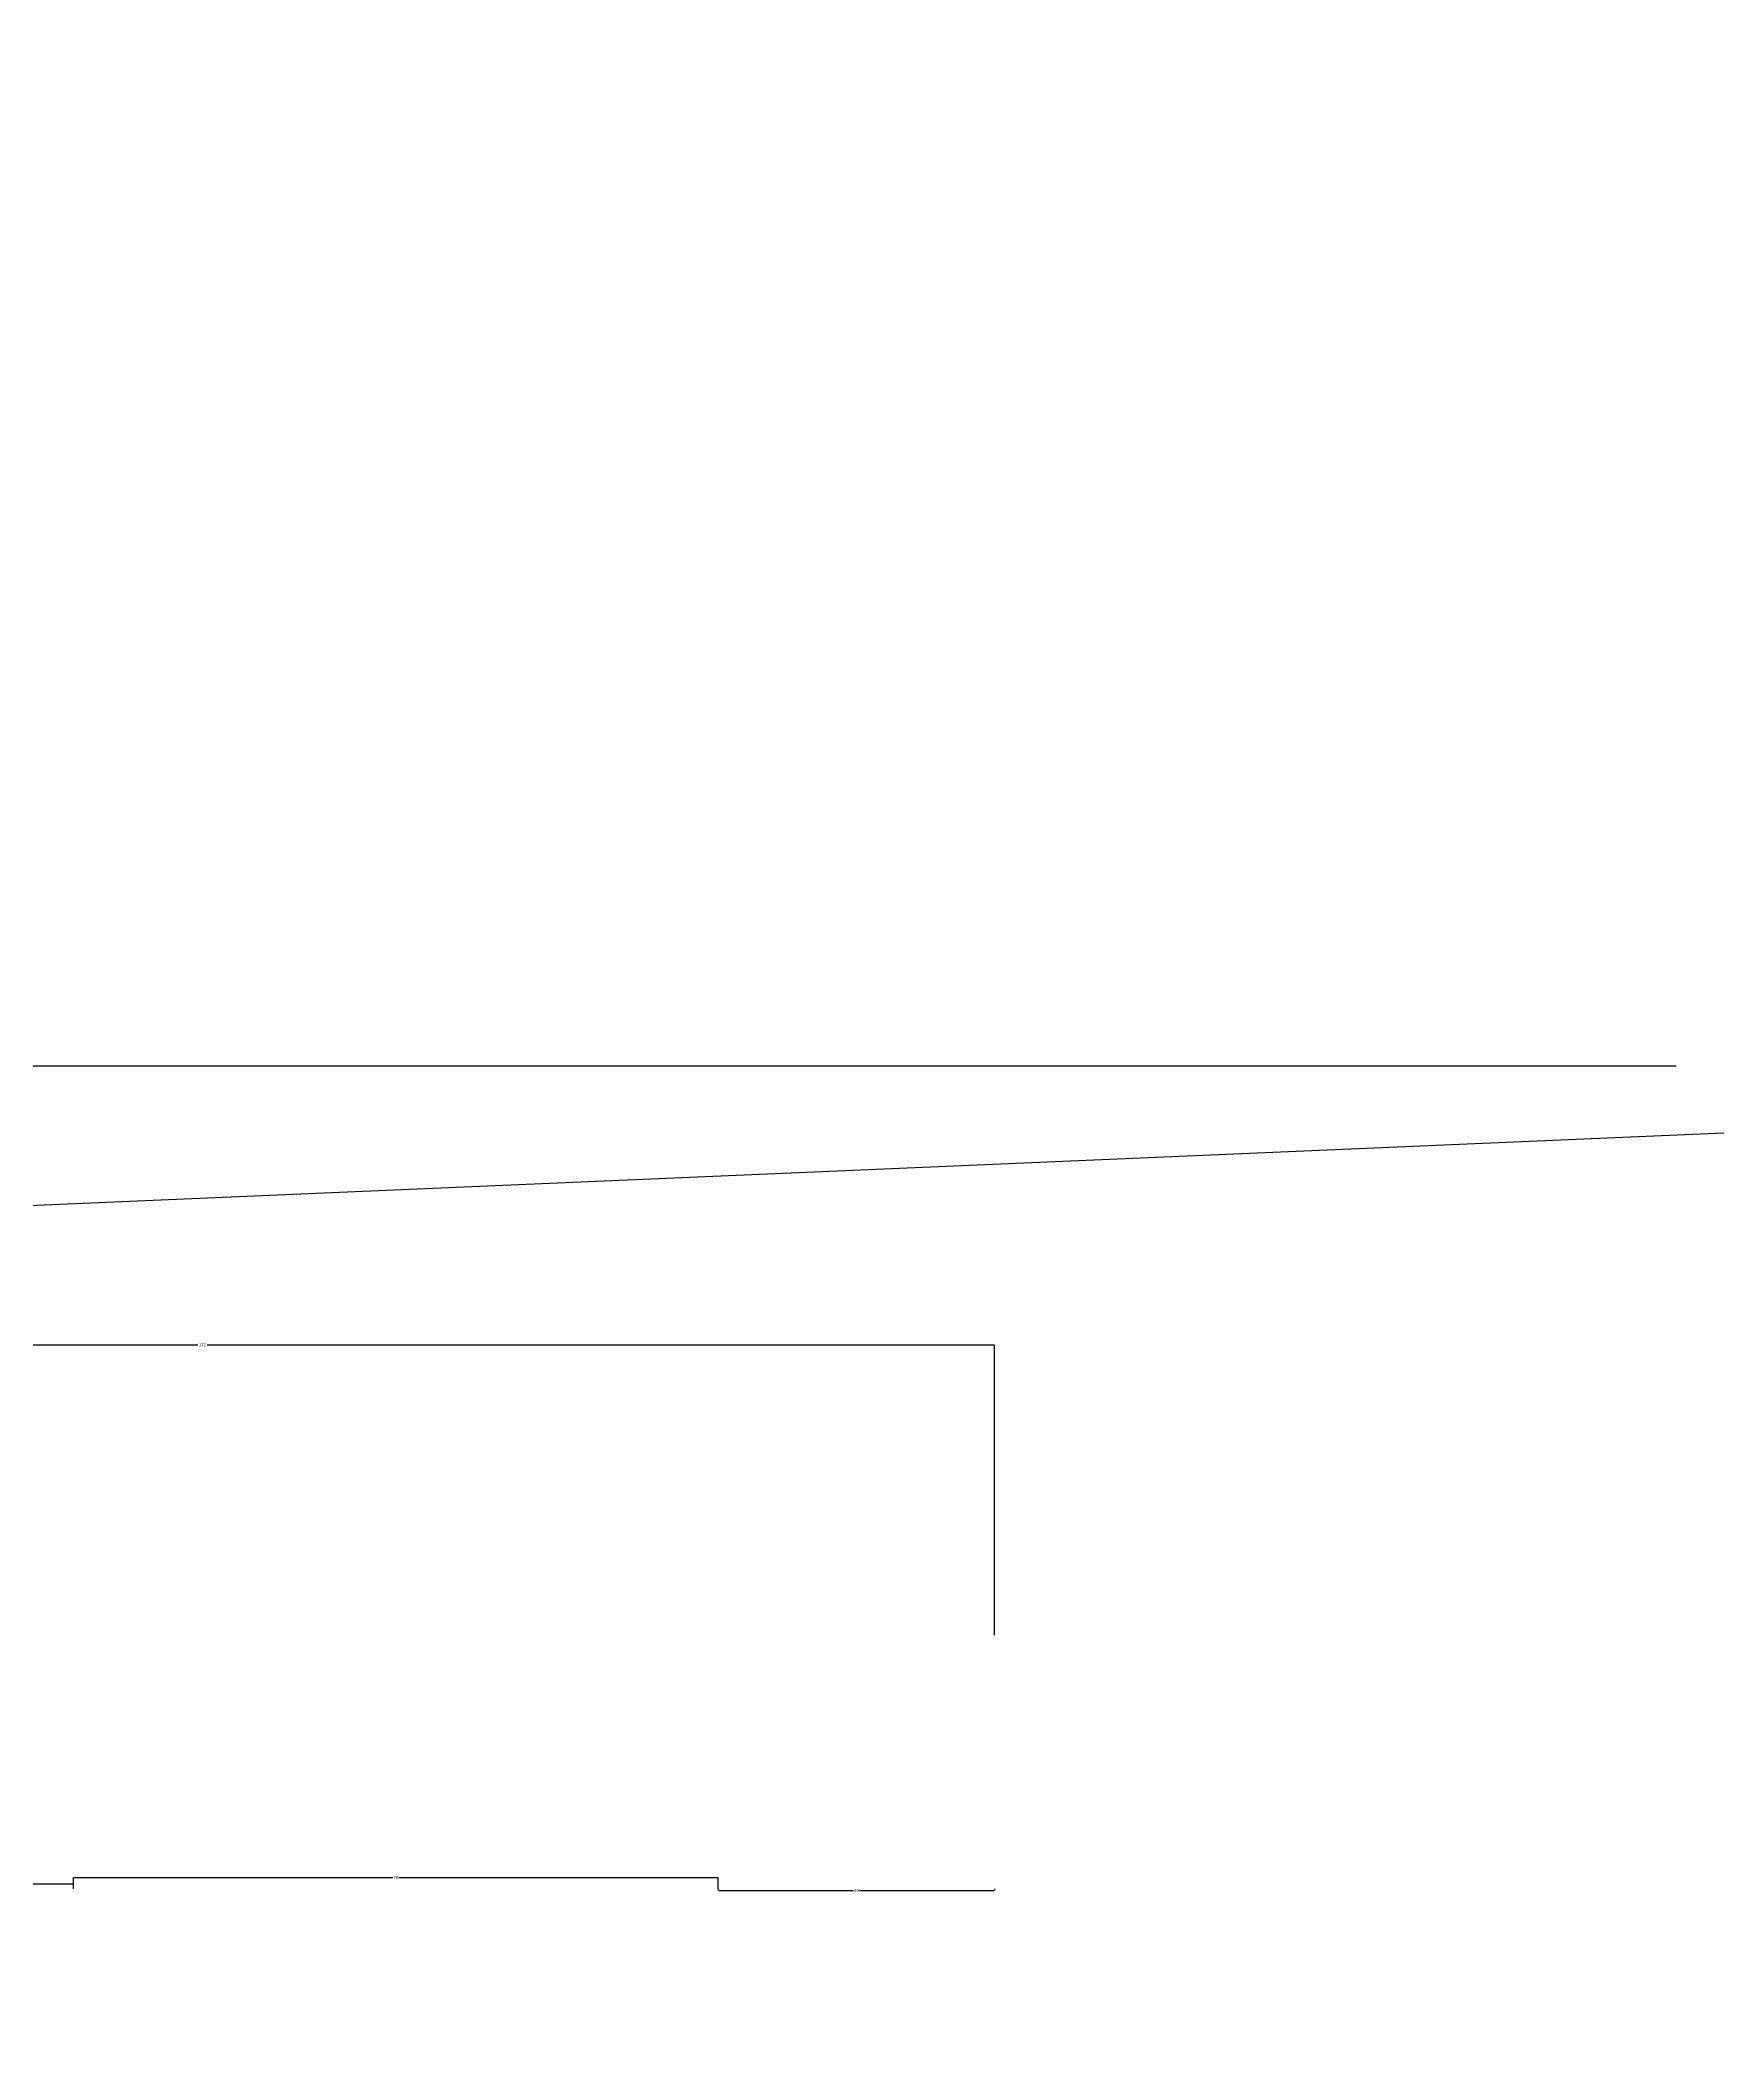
# Model space of a CAD drawing. Header units: metres. Extents: x 0 to 5442, y 0 to 7067.
# Drawn here: x 1988 to 2536, y 1992 to 2646 of the extents above; entities that cross this region are included whole.
import ezdxf

# ---------------------------------------------------------------- set-up
doc = ezdxf.new("R2010")
doc.units = ezdxf.units.M
for name, color, linetype in [('3', 3, 'Continuous'), ('BH', 3, 'Continuous'), ('DIM', 3, 'Continuous')]:
    doc.layers.add(name, color=color, linetype=linetype)
doc.dimstyles.get("Standard").update_dxf_attribs({"dimtxt": 2.5, "dimasz": 2.5, "dimexe": 1.25, "dimexo": 0.625, "dimtad": 1, "dimcen": 2.5, "dimazin": 3, "dimtfac": 1, "dimtmove": 0, "dimatfit": 3})

# ---------------------------------------------------------------- blocks, each defined once
blk = doc.blocks.new('*D26')
for p, q in [((1782.6, 2043.64), (1782.6, 2045.19)), ((1782.85, 2045.19), (1889.6, 2045.19)), ((1891.6, 2045.19), (1998.35, 2045.19)), ((1998.6, 2043.64), (1998.6, 2045.19))]:
    blk.add_line(p, q)
at = {"layer": 'Defpoints'}
for p in [(1782.6, 2045.19), (1782.6, 2043.64), (1998.6, 2043.64)]:
    blk.add_point(p, dxfattribs=at)
at = {"layer": 'DIM', "insert": (1890.6, 2045.19), "char_height": 1, "attachment_point": 5}
blk.add_mtext('72', dxfattribs=at)
blk = doc.blocks.new('*D27')
for p, q in [((1782.6, 2126.18), (1782.6, 2220.81)), ((1782.85, 2220.81), (2039.1, 2220.81)), ((2042.1, 2220.81), (2298.35, 2220.81)), ((2298.6, 2126.18), (2298.6, 2220.81))]:
    blk.add_line(p, q)
at = {"layer": 'Defpoints'}
for p in [(1782.6, 2220.81), (1782.6, 2126.18), (2298.6, 2126.18)]:
    blk.add_point(p, dxfattribs=at)
at = {"layer": 'DIM', "insert": (2040.6, 2220.81), "char_height": 1, "attachment_point": 5}
blk.add_mtext('172', dxfattribs=at)
blk = doc.blocks.new('*D32')
for p, q in [((1998.6, 2043.64), (1998.6, 2047.32)), ((1998.85, 2047.32), (2102.6, 2047.32)), ((2104.6, 2047.32), (2208.35, 2047.32)), ((2208.6, 2043.64), (2208.6, 2047.32))]:
    blk.add_line(p, q)
at = {"layer": 'Defpoints'}
for p in [(1998.6, 2047.32), (1998.6, 2043.64), (2208.6, 2043.64)]:
    blk.add_point(p, dxfattribs=at)
at = {"layer": 'DIM', "insert": (2103.6, 2047.32), "char_height": 1, "attachment_point": 5}
blk.add_mtext('70', dxfattribs=at)
blk = doc.blocks.new('*D33')
for p, q in [((2208.6, 2043.64), (2208.6, 2043.07)), ((2208.85, 2043.07), (2252.6, 2043.07)), ((2254.6, 2043.07), (2298.35, 2043.07)), ((2298.6, 2043.64), (2298.6, 2043.07))]:
    blk.add_line(p, q)
at = {"layer": 'Defpoints'}
for p in [(2208.6, 2043.64), (2208.6, 2043.07), (2298.6, 2043.64)]:
    blk.add_point(p, dxfattribs=at)
at = {"layer": 'DIM', "insert": (2253.6, 2043.07), "char_height": 1, "attachment_point": 5}
blk.add_mtext('30', dxfattribs=at)

msp = doc.modelspace()

# ---------------------------------------------------------------- hatches: boundary and pattern name
at = {"layer": 'BH'}
h = msp.add_hatch(dxfattribs=at)
h.set_pattern_fill('AR-RROOF', scale=500)
h.paths.add_polyline_path([(1398.6, 3029.5), (846.67, 3029.5), (846.67, 2217.46), (1398.6, 2241.09)])
h.paths.add_polyline_path([(2520.52, 3029.5), (1968.6, 3029.5), (1968.6, 2265.49), (2520.52, 2289.12)])
h.paths.add_polyline_path([(2520.52, 1988.84), (1968.6, 1965.21), (1968.6, 1019.24), (2520.52, 1019.24)])
h.paths.add_polyline_path([(1398.6, 1940.81), (846.67, 1917.18), (846.67, 1019.24), (1398.6, 1019.24)])

# ---------------------------------------------------------------- linework, layer by layer
at = {"layer": '3'}
msp.add_line((719.38, 2212.01), (2536.1, 2289.78), dxfattribs=at)

# ---------------------------------------------------------------- dimensions: what is measured, and where the dimension line sits
at = {"layer": 'DIM'}
for base, p1, p2, text, picture, middle in [((1782.6, 2220.81), (1782.6, 2126.18), (2298.6, 2126.18), '172', '*D27', (2040.6, 2220.81)), ((1998.6, 2047.32), (1998.6, 2043.64), (2208.6, 2043.64), '70', '*D32', (2103.6, 2047.32)), ((1782.6, 2045.19), (1782.6, 2043.64), (1998.6, 2043.64), '72', '*D26', (1890.6, 2045.19)), ((2208.6, 2043.07), (2208.6, 2043.64), (2298.6, 2043.64), '30', '*D33', (2253.6, 2043.07))]:
    dim = msp.add_linear_dim(base=base, p1=p1, p2=p2, text=text, dimstyle='Standard', dxfattribs=at)
    dim.commit()
    dim.dimension.update_dxf_attribs({"geometry": picture, "text_midpoint": middle})

doc.saveas('drawing.dxf')
